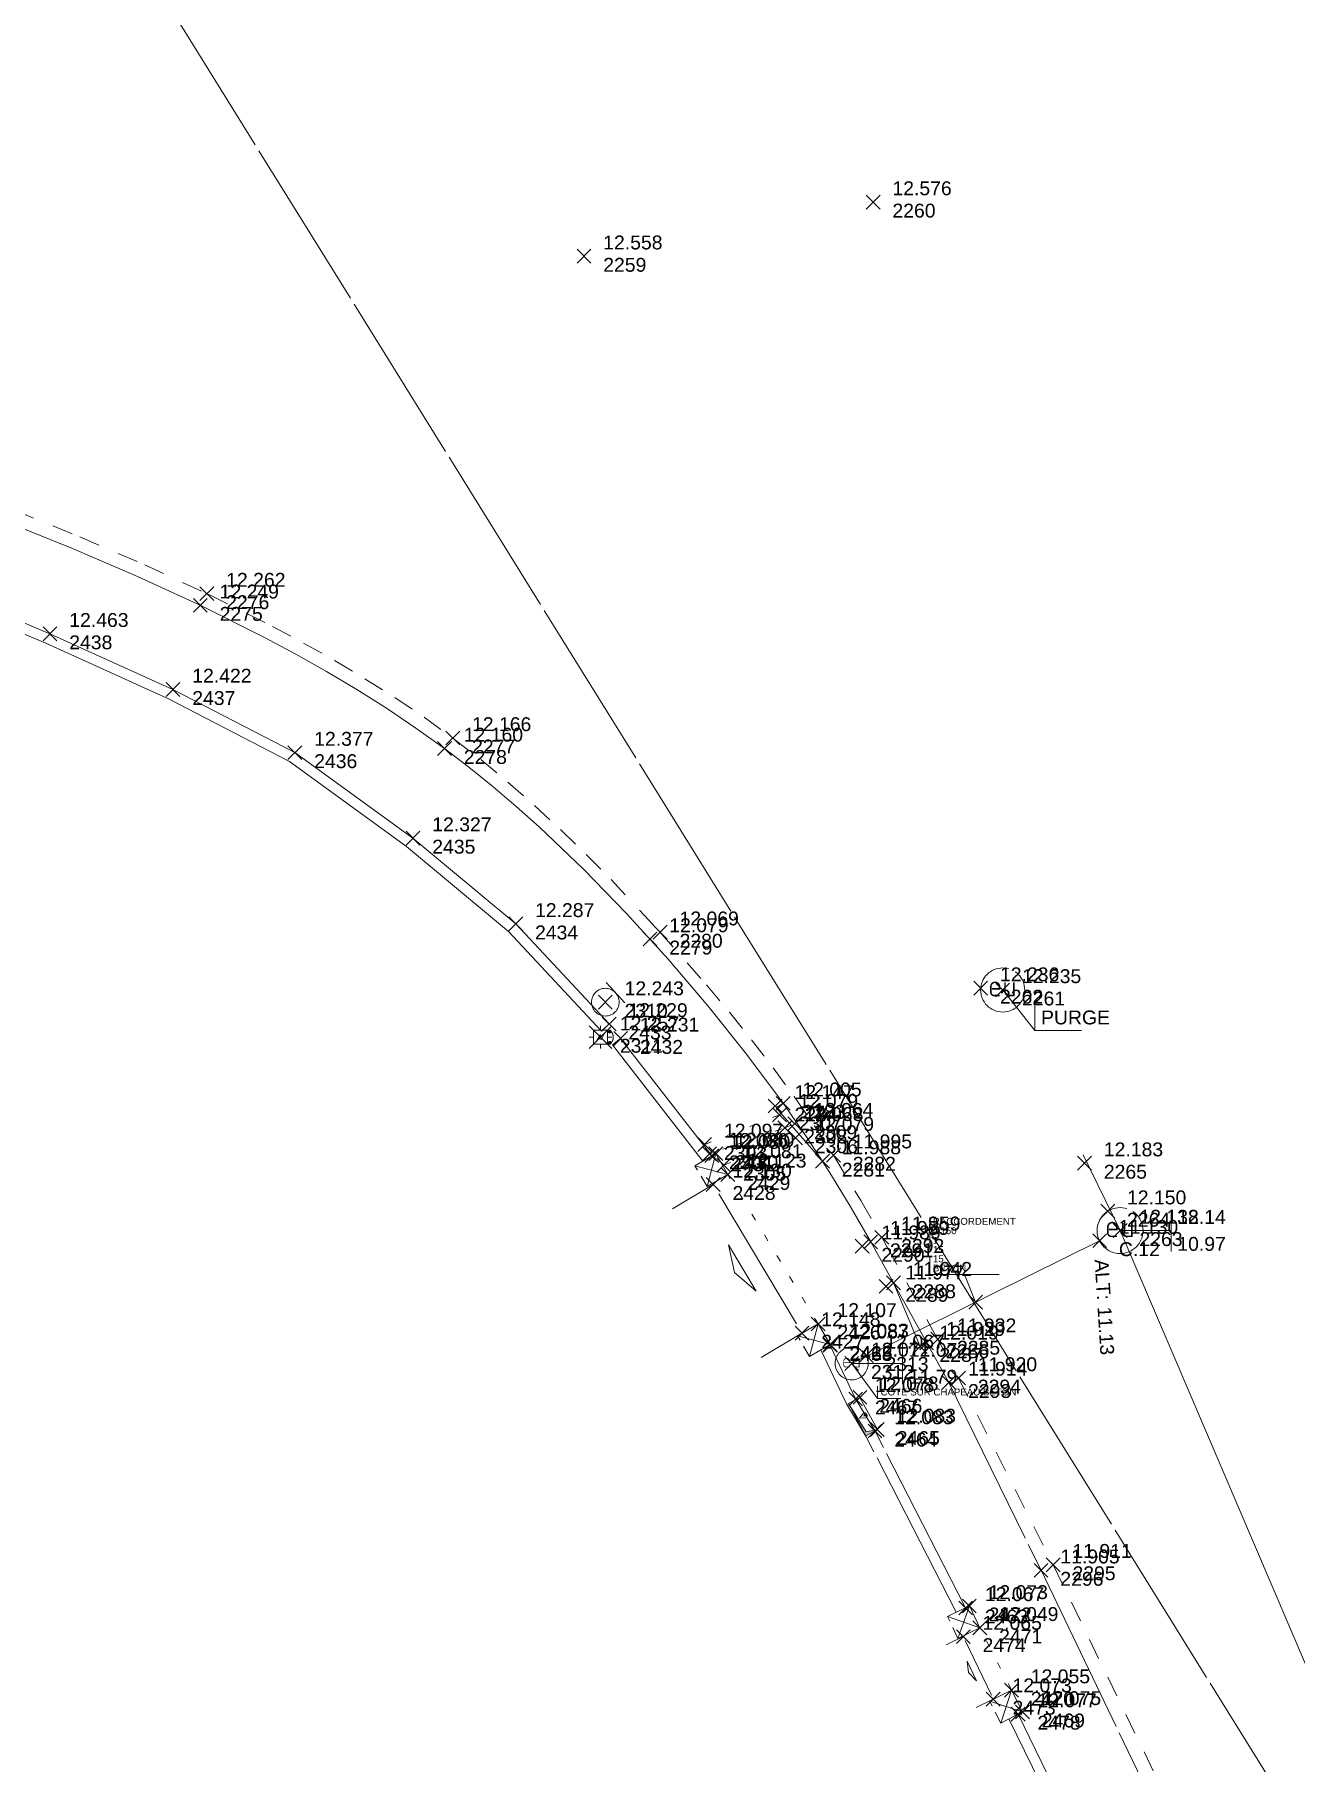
# Model space of a CAD drawing. Header units: metres. Extents: x 1224602 to 1224842, y 7187490 to 7187733.
# Drawn here: x 1224807.11 to 1224825.28, y 7187665.38 to 7187690.28 of the extents above; entities that cross this region are included whole.
import ezdxf
from ezdxf.enums import TextEntityAlignment as Align

# ---------------------------------------------------------------- set-up
doc = ezdxf.new("R2010")
doc.units = ezdxf.units.M
doc.header["$PDMODE"] = 3
doc.header["$PDSIZE"] = 0.1
for name, pattern in [('LL_0822', [2.5, 2.5, 0]), ('LL_0824', [0.35, 0.1, -0.25]), ('LL_0827', [0.2, 0.1, -0.1]), ('LL_0829', [0.6, 0.3, -0.3]), ('SL_1146', [2.5, 2.5, 0]), ('Socle_Continu', [2.5, 2.5, 0]), ('YL_2901', [2.5, 2.5, 0])]:
    doc.linetypes.add(name, pattern=pattern)
for name, color, linetype, lineweight in [('CLOTU_SCS', 212, 'Socle_Continu', 13), ('ELECT_SCS', 1, 'Socle_Continu', 13), ('GAZFL_SCS', 40, 'Socle_Continu', 13), ('SIGNV_SCS', 20, 'Socle_Continu', 13), ('SIGTA_SCI', 7, 'Socle_Continu', 13), ('SIGTM_SCI', 1, 'Socle_Continu', 13), ('SIGTO_SCI', 255, 'Socle_Continu', 13), ('VOIRI_SCS', 7, 'Socle_Continu', 13)]:
    doc.layers.add(name, color=color, linetype=linetype, lineweight=lineweight)
for name, color, linetype, lineweight, true_color in [('EAUUS_PSI', 7, 'Socle_Continu', 13, 0x7f3f00), ('EAUUS_SCI', 7, 'Socle_Continu', 13, 0x7f3f00), ('EAUUS_SCS', 7, 'Socle_Continu', 13, 0x7f3f00), ('EAUUS_SCT', 7, 'Socle_Continu', 13, 0x7f3f00), ('SIGTS_PSS', 7, 'Socle_Continu', 13, 0x9966cc)]:
    doc.layers.add(name, color=color, linetype=linetype, lineweight=lineweight, true_color=true_color)
doc.styles.add('Reseaux', font='arial.ttf')
doc.styles.get("Standard").update_dxf_attribs({"font": 'arial.ttf'})
doc.linetypes.add('CL_0181', pattern='A,3,-0.15,0.4,-0.381,["eu",Standard,S=0.254,R=0,X=-0.2,Y=-0.1],-0.381,0.4,-0.15', length=4.862)

# ---------------------------------------------------------------- blocks, each defined once
blk = doc.blocks.new('YP_1521')
at = {"layer": 'SIGTO_SCI', "color": 7, "linetype": 'Socle_Continu'}
blk.add_point((0, 0), dxfattribs=at)
at = {"layer": 'SIGTA_SCI', "linetype": 'Socle_Continu'}
blk.add_attdef('ALT', (0.278, 0.099), '', height=0.2, dxfattribs=at)
at = {"layer": 'SIGTA_SCI', "linetype": 'Socle_Continu', "flags": 9}
blk.add_attdef('CALQUE_ALT', (1.69, -1.18), '', height=0.2, dxfattribs=at)
at = {"layer": 'SIGTM_SCI', "linetype": 'Socle_Continu'}
blk.add_attdef('MAT', (0.278, -0.223), '', height=0.2, dxfattribs=at)
at = {"layer": 'SIGTM_SCI', "linetype": 'Socle_Continu', "flags": 9}
blk.add_attdef('CALQUE_MAT', (1.69, -1.501), '', height=0.2, dxfattribs=at)
at = {"layer": 'SIGTO_SCI', "linetype": 'Socle_Continu', "flags": 9}
for tag, p in [('ID', (1.69, 0.105)), ('NATURE', (1.69, -0.216)), ('FAMILLE', (1.69, -0.538)), ('CALQUE', (1.69, -0.859)), ('PCRS', (1.69, -1.823))]:
    blk.add_attdef(tag, p, '', height=0.2, dxfattribs=at)
blk = doc.blocks.new('CP_0161')
at = {"layer": 'EAUUS_SCS', "linetype": 'Socle_Continu', "const_width": 0.0333, "flags": 128}
for points in [[(-0.071, -0.125), (-0.195, -0.125, -0.405328), (-0.27, -0.05), (-0.27, 0.075, -0.999132), (-0.071, 0.075), (-0.071, 0.025), (-0.245, 0.025)], [(0.054, 0.175), (0.054, -0.038, 0.410802), (0.141, -0.125), (0.253, -0.125), (0.253, 0.175)]]:
    blk.add_lwpolyline(points, format="xyb", dxfattribs=at)
at = {"layer": 'EAUUS_SCS', "linetype": 'Socle_Continu'}
blk.add_circle((0, 0), 0.5, dxfattribs=at)
at = {"layer": 'EAUUS_SCS', "linetype": 'Socle_Continu', "flags": 9}
for tag, p in [('ID', (0.989, 0.577)), ('NATURE', (0.989, 0.255)), ('FAMILLE', (0.989, -0.066)), ('CALQUE', (0.989, -0.387)), ('PCRS', (0.989, -0.709)), ('TYPE', (0.989, -1.03))]:
    blk.add_attdef(tag, p, '', height=0.2, dxfattribs=at)
blk = doc.blocks.new('LP_0842')
at = {"layer": 'VOIRI_SCS', "linetype": 'Socle_Continu', "flags": 128}
blk.add_lwpolyline([(1, 0), (1, 0.5), (0, 0)], dxfattribs=at)
at = {"layer": 'VOIRI_SCS', "linetype": 'Socle_Continu', "flags": 9}
for tag, p in [('ID', (1.488, 0.614)), ('NATURE', (1.488, 0.292)), ('FAMILLE', (1.488, -0.029)), ('CALQUE', (1.488, -0.35)), ('PCRS', (1.488, -0.672))]:
    blk.add_attdef(tag, p, '', height=0.2, dxfattribs=at)
blk = doc.blocks.new('LP_0841')
at = {"layer": 'VOIRI_SCS', "linetype": 'Socle_Continu', "flags": 128}
blk.add_lwpolyline([(0, 0), (0, 0.5), (1, 0)], dxfattribs=at)
at = {"layer": 'VOIRI_SCS', "linetype": 'Socle_Continu', "flags": 9}
for tag, p in [('ID', (1.428, 0.548)), ('NATURE', (1.428, 0.227)), ('FAMILLE', (1.428, -0.095)), ('CALQUE', (1.428, -0.416)), ('PCRS', (1.428, -0.737))]:
    blk.add_attdef(tag, p, '', height=0.2, dxfattribs=at)
blk = doc.blocks.new('HP_0569')
at = {"layer": 'SIGNV_SCS', "linetype": 'Socle_Continu'}
blk.add_line((-0.2, -0.2), (0.2, -0.2), dxfattribs=at)
blk.add_circle((0, 0), 0.2, dxfattribs=at)
at = {"layer": 'SIGNV_SCS', "linetype": 'Socle_Continu', "flags": 9}
for tag, p in [('ID', (0.713, 0.595)), ('NATURE', (0.713, 0.273)), ('FAMILLE', (0.713, -0.048)), ('CALQUE', (0.713, -0.369)), ('PCRS', (0.713, -0.69))]:
    blk.add_attdef(tag, p, '', height=0.2, dxfattribs=at)
blk = doc.blocks.new('FP_0404')
at = {"layer": 'ELECT_SCS', "linetype": 'Socle_Continu'}
h = blk.add_hatch(color=91, dxfattribs=at)
edge = h.paths.add_edge_path()
edge.add_ellipse((0.264, 0.162), major_axis=(-0.0287, 0.0287), ratio=1, start_angle=-135, end_angle=45, ccw=False)
edge.add_ellipse((0.264, 0.162), major_axis=(-0.0287, 0.0287), ratio=1, start_angle=45, end_angle=225, ccw=False)
h = blk.add_hatch(color=91, dxfattribs=at)
edge = h.paths.add_edge_path()
edge.add_ellipse((0.264, -0.163), major_axis=(-0.0287, 0.0287), ratio=1, start_angle=-135, end_angle=45, ccw=False)
edge.add_ellipse((0.264, -0.163), major_axis=(-0.0287, 0.0287), ratio=1, start_angle=45, end_angle=225, ccw=False)
at = {"layer": 'ELECT_SCS', "color": 193, "linetype": 'Socle_Continu'}
for p, q in [((-0.325, 0.325), (-0.203, 0.203)), ((0, 0.203), (0, 0.325)), ((0.203, 0.203), (0.325, 0.325)), ((-0.203, 0), (-0.325, 0)), ((-0.203, -0.203), (-0.325, -0.325)), ((0, -0.203), (0, -0.325)), ((0.203, 0), (0.325, 0)), ((0.325, -0.325), (0.203, -0.203))]:
    blk.add_line(p, q, dxfattribs=at)
at = {"layer": 'ELECT_SCS', "color": 91, "linetype": 'Socle_Continu', "flags": 128}
blk.add_lwpolyline([(-0.203, -0.203), (0.203, -0.203), (0.203, 0.203), (-0.203, 0.203)], close=True, dxfattribs=at)
at = {"layer": 'ELECT_SCS', "linetype": 'Socle_Continu', "flags": 128}
blk.add_lwpolyline([(-0.119, -0.115), (-0.014, 0.066), (0.015, 0.019), (0.115, 0.117), (0.012, -0.071), (-0.016, -0.017), (-0.119, -0.115)], dxfattribs=at)
at = {"layer": 'ELECT_SCS', "color": 91, "linetype": 'Socle_Continu'}
for points in [[(0.305, 0.162, 0.098491), (0.302, 0.178, 0.098491), (0.293, 0.191, 0.098491), (0.28, 0.2, 0.098491), (0.264, 0.203, 0.098491), (0.249, 0.2, 0.098491), (0.235, 0.191, 0.098491), (0.227, 0.178, 0.098491), (0.223, 0.162, 0.098491)], [(0.223, 0.162, 0.098491), (0.227, 0.147, 0.098491), (0.235, 0.134, 0.098491), (0.249, 0.125, 0.098491), (0.264, 0.122, 0.098491), (0.28, 0.125, 0.098491), (0.293, 0.134, 0.098491), (0.302, 0.147, 0.098491), (0.305, 0.162, 0.098491)], [(0.305, -0.163, 0.081301), (0.347, -0.095, 0.098491), (0.366, 0, 0.098491), (0.347, 0.095, 0.081301), (0.305, 0.162, 0.098491)], [(0.305, -0.163, 0.098491), (0.302, -0.147, 0.098491), (0.293, -0.134, 0.098491), (0.28, -0.125, 0.098491), (0.264, -0.122, 0.098491), (0.249, -0.125, 0.098491), (0.235, -0.134, 0.098491), (0.227, -0.147, 0.098491), (0.223, -0.163, 0.098491)], [(0.223, -0.163, 0.098491), (0.227, -0.178, 0.098491), (0.235, -0.191, 0.098491), (0.249, -0.2, 0.098491), (0.264, -0.203, 0.098491), (0.28, -0.2, 0.098491), (0.293, -0.191, 0.098491), (0.302, -0.178, 0.098491), (0.305, -0.163, 0.098491)]]:
    blk.add_lwpolyline(points, format="xyb", dxfattribs=at)
at = {"layer": 'ELECT_SCS', "linetype": 'Socle_Continu', "flags": 9}
for tag, p in [('ID', (0.868, 0.47)), ('NATURE', (0.868, 0.148)), ('FAMILLE', (0.868, -0.173)), ('CALQUE', (0.868, -0.494)), ('PCRS', (0.868, -0.815))]:
    blk.add_attdef(tag, p, '', height=0.2, dxfattribs=at)
blk = doc.blocks.new('CP_0162')
at = {"layer": 'EAUUS_SCS', "linetype": 'Socle_Continu', "const_width": 0.025, "flags": 128}
for points in [[(-0.063, -0.111), (-0.174, -0.111, -0.405328), (-0.241, -0.045), (-0.241, 0.067, -0.999132), (-0.063, 0.067), (-0.063, 0.022), (-0.218, 0.022)], [(0.048, 0.155), (0.048, -0.034, 0.410802), (0.125, -0.111), (0.225, -0.111), (0.225, 0.155)]]:
    blk.add_lwpolyline(points, format="xyb", dxfattribs=at)
at = {"layer": 'EAUUS_SCS', "linetype": 'Socle_Continu'}
blk.add_circle((0, 0), 0.5, dxfattribs=at)
at = {"layer": 'EAUUS_SCS', "linetype": 'Socle_Continu', "flags": 9}
for tag, p in [('ID', (0.918, 0.522)), ('NATURE', (0.918, 0.2)), ('FAMILLE', (0.918, -0.121)), ('CALQUE', (0.918, -0.442)), ('PCRS', (0.918, -0.763))]:
    blk.add_attdef(tag, p, '', height=0.2, dxfattribs=at)
blk = doc.blocks.new('SP_1162')
at = {"layer": 'CLOTU_SCS', "linetype": 'Socle_Continu'}
for p, q in [((0, 0), (1, 1)), ((0, 1), (1, 0))]:
    blk.add_line(p, q, dxfattribs=at)
at = {"layer": 'CLOTU_SCS', "linetype": 'Socle_Continu', "flags": 128}
blk.add_lwpolyline([(1, 0), (0, 0), (0, 1), (1, 1)], close=True, dxfattribs=at)
at = {"layer": 'CLOTU_SCS', "linetype": 'Socle_Continu', "flags": 9}
for tag, p in [('NATURE', (1.089, -0.022)), ('ID', (1.089, 0.299)), ('CALQUE', (1.089, -0.665)), ('FAMILLE', (1.089, -0.344)), ('PCRS', (1.089, -0.986))]:
    blk.add_attdef(tag, p, '', height=0.2, dxfattribs=at)
blk = doc.blocks.new('SP_1161')
at = {"layer": 'CLOTU_SCS', "linetype": 'Socle_Continu'}
for p, q in [((0, 0), (0, 0.2745)), ((1, 0.2745), (1, 0)), ((0.5, 0.1545), (0.3438, 0.103)), ((0.3438, 0.103), (0.6563, 0.103)), ((0.6563, 0.103), (0.5, 0.1545)), ((0.0625, 0), (0.9375, 0))]:
    blk.add_line(p, q, dxfattribs=at)
at = {"layer": 'CLOTU_SCS', "linetype": 'Socle_Continu', "flags": 9}
for tag, p in [('ID', (1.3598, 0.3853)), ('NATURE', (1.3598, 0.0641)), ('FAMILLE', (1.3598, -0.2572)), ('CALQUE', (1.3598, -0.5785)), ('PCRS', (1.3598, -0.8998))]:
    blk.add_attdef(tag, p, '', height=0.2, dxfattribs=at)
blk = doc.blocks.new('JP_0703')
at = {"layer": 'GAZFL_SCS', "linetype": 'Socle_Continu'}
blk.add_hatch(color=256, dxfattribs=at).paths.add_polyline_path([(0, 0), (0, 0.359), (1, 0.359), (0.088, 0.3)])
h = blk.add_hatch(color=256, dxfattribs=at)
edge = h.paths.add_edge_path()
edge.add_line((0.505, 0.179), (0.471, 0.106))
edge.add_line((0.471, 0.106), (0.471, 0.096))
edge.add_ellipse((0.505, 0.099), major_axis=(-0.0336, 0), ratio=0.758629, start_angle=5.446, end_angle=174.554)
edge.add_line((0.538, 0.096), (0.538, 0.106))
edge.add_line((0.538, 0.106), (0.505, 0.179))
at = {"layer": 'GAZFL_SCS', "linetype": 'Socle_Continu', "flags": 128}
blk.add_lwpolyline([(0, 0.359), (0, 0), (1, 0), (1, 0.359)], close=True, dxfattribs=at)
at = {"layer": 'GAZFL_SCS', "linetype": 'Socle_Continu'}
blk.add_lwpolyline([(0, 0), (0, 0.359), (1, 0.359), (0.088, 0.3)], close=True, dxfattribs=at)
blk.add_lwpolyline([(0.578, 0.106), (0.578, 0.124), (0.505, 0.281), (0.432, 0.124), (0.432, 0.106, 0.066358), (0.436, 0.095, 0.1059), (0.452, 0.076, 0.086348), (0.476, 0.064, 0.076263), (0.505, 0.059, 0.076263), (0.534, 0.064, 0.086348), (0.557, 0.076, 0.1059), (0.574, 0.095, 0.066358)], format="xyb", close=True, dxfattribs=at)
at = {"layer": 'GAZFL_SCS', "linetype": 'Socle_Continu', "flags": 9}
for tag, p in [('NATURE', (1.013, 0.374)), ('ID', (1.013, 0.696)), ('FAMILLE', (1.013, 0.053)), ('CALQUE', (1.013, -0.268)), ('PCRS', (1.013, -0.589))]:
    blk.add_attdef(tag, p, '', height=0.2, dxfattribs=at)
blk = doc.blocks.new('*U45')
at = {"layer": 'EAUUS_SCI', "linetype": 'Socle_Continu'}
blk.add_line((0.465, -0.584), (0, 0), dxfattribs=at)
at = {"layer": 'EAUUS_SCI', "linetype": 'Socle_Continu', "flags": 128}
blk.add_lwpolyline([(1.138, -0.584), (0.465, -0.584), (0.465, -0.227)], dxfattribs=at)
at = {"layer": 'EAUUS_SCI', "linetype": 'Socle_Continu'}
blk.add_point((0, 0), dxfattribs=at)
at = {"layer": 'EAUUS_SCI', "linetype": 'Socle_Continu', "flags": 9}
for tag, p in [('ID', (1.967, 0.144)), ('NATURE', (1.967, -0.177)), ('FAMILLE', (1.967, -0.499)), ('CALQUE', (1.967, -0.82)), ('PCRS', (1.967, -1.141))]:
    blk.add_attdef(tag, p, '', height=0.2, dxfattribs=at)
at = {"layer": 'EAUUS_SCI', "linetype": 'Socle_Continu'}
blk.add_attdef('TXT', (0.554, -0.496), '', height=0.2, dxfattribs=at)
blk = doc.blocks.new('CP_0169')
at = {"layer": 'EAUUS_SCI', "linetype": 'Socle_Continu'}
blk.add_point((0, 0), dxfattribs=at)
at = {"layer": 'EAUUS_SCI', "linetype": 'Socle_Continu', "insert": (0.268, 0.01), "char_height": 0.2, "attachment_point": 4}
blk.add_mtext_dynamic_manual_height_columns('\\pxql;ALT:', width=0.46273, gutter_width=1, heights=[0], dxfattribs=at)
at = {"layer": 'EAUUS_SCI', "linetype": 'Socle_Continu', "style": 'Reseaux', "flags": 9}
for tag, p in [('ID', (2.066, 0.187)), ('NATURE', (2.066, -0.134))]:
    blk.add_attdef(tag, p, '', height=0.2, dxfattribs=at)
at = {"layer": 'EAUUS_SCI', "linetype": 'Socle_Continu'}
blk.add_attdef('ALT', text='', height=0.2, dxfattribs=at).set_placement((0.952, 0.01), align=Align.MIDDLE_LEFT)
at = {"layer": 'EAUUS_SCI', "linetype": 'Socle_Continu', "flags": 9}
for tag, p in [('FAMILLE', (2.066, -0.456)), ('CALQUE', (2.066, -0.777)), ('TYPE', (2.066, -1.098))]:
    blk.add_attdef(tag, p, '', height=0.2, dxfattribs=at)
blk = doc.blocks.new('CP_2101')
at = {"layer": 'EAUUS_PSI', "linetype": 'Socle_Continu'}
blk.add_line((0.733, 0), (0, 0), dxfattribs=at)
at = {"layer": 'EAUUS_PSI', "linetype": 'Socle_Continu', "flags": 128}
blk.add_lwpolyline([(0.733, -0.3), (0.733, 0.3)], dxfattribs=at)
at = {"layer": 'EAUUS_PSI', "linetype": 'Socle_Continu'}
blk.add_point((0, 0), dxfattribs=at)
at = {"layer": 'EAUUS_PSI', "linetype": 'Socle_Continu', "style": 'Reseaux', "flags": 9}
for tag, p in [('ID', (2.525, 0.541)), ('NATURE', (2.525, 0.22))]:
    blk.add_attdef(tag, p, '', height=0.2, dxfattribs=at)
at = {"layer": 'EAUUS_PSI', "linetype": 'Socle_Continu'}
for tag, p in [('TAMPON', (0.824, 0.196)), ('RADIER', (0.824, -0.192))]:
    blk.add_attdef(tag, text='', height=0.2, dxfattribs=at).set_placement(p, align=Align.MIDDLE_LEFT)
at = {"layer": 'EAUUS_PSI', "linetype": 'Socle_Continu', "flags": 9}
for tag, p in [('FAMILLE', (2.525, -0.101)), ('CALQUE', (2.525, -0.423))]:
    blk.add_attdef(tag, p, '', height=0.2, dxfattribs=at)
blk = doc.blocks.new('*U97')
at = {"layer": 'EAUUS_SCI', "linetype": 'Socle_Continu'}
blk.add_line((-0.32, 0.795), (0, 0), dxfattribs=at)
at = {"layer": 'EAUUS_SCI', "linetype": 'Socle_Continu', "flags": 128}
blk.add_lwpolyline([(0.68, 0.795), (-1.32, 0.795), (-1.32, 2.434)], dxfattribs=at)
at = {"layer": 'EAUUS_SCI', "linetype": 'Socle_Continu'}
blk.add_point((0, 0), dxfattribs=at)
for tag, p in [('TYPE', (-1.232, 2.228)), ('DIAM', (-1.232, 1.958)), ('NBR', (-1.232, 1.68)), ('LARG', (-1.232, 1.414)), ('HAUT', (-1.232, 1.148)), ('MATER', (-1.232, 0.882))]:
    blk.add_attdef(tag, p, '', height=0.2, dxfattribs=at)
at = {"layer": 'EAUUS_SCI', "linetype": 'Socle_Continu', "flags": 9}
for tag, p in [('ID', (2.47, 1.418)), ('NATURE', (2.47, 1.097)), ('CALQUE', (2.47, 0.454)), ('FAMILLE', (2.47, 0.776))]:
    blk.add_attdef(tag, p, '', height=0.2, dxfattribs=at)
blk = doc.blocks.new('*U92')
at = {"layer": 'EAUUS_SCI', "linetype": 'Socle_Continu'}
blk.add_line((0.747, -1.011), (0, 0), dxfattribs=at)
at = {"layer": 'EAUUS_SCI', "linetype": 'Socle_Continu', "flags": 128}
blk.add_lwpolyline([(1.42, -1.011), (0.747, -1.011), (0.747, -0.654)], dxfattribs=at)
at = {"layer": 'EAUUS_SCI', "linetype": 'Socle_Continu'}
blk.add_point((0, 0), dxfattribs=at)
at = {"layer": 'EAUUS_SCI', "linetype": 'Socle_Continu', "flags": 9}
for tag, p in [('NATURE', (1.967, -0.177)), ('ID', (1.967, 0.144)), ('FAMILLE', (1.967, -0.499)), ('CALQUE', (1.967, -0.82)), ('PCRS', (1.967, -1.141))]:
    blk.add_attdef(tag, p, '', height=0.2, dxfattribs=at)
at = {"layer": 'EAUUS_SCI', "linetype": 'Socle_Continu'}
blk.add_attdef('TXT', (0.836, -0.923), '', height=0.2, dxfattribs=at)

msp = doc.modelspace()

# ---------------------------------------------------------------- linework, layer by layer
at = {"layer": 'CLOTU_SCS', "linetype": 'SL_1146'}
for points in [[(1224815.39, 7187676.023, 12.229), (1224814.044, 7187677.465, 12.287), (1224812.563, 7187678.701, 12.327), (1224810.861, 7187679.934, 12.377), (1224809.104, 7187680.844, 12.422), (1224807.331, 7187681.647, 12.463), (1224805.498, 7187682.419, 12.497), (1224803.632, 7187683.108, 12.54)], [(1224815.39, 7187676.023, 12.229), (1224815.28, 7187675.92, 12.254), (1224813.941, 7187677.356, 12.291), (1224812.471, 7187678.583, 12.33), (1224810.782, 7187679.806, 12.376), (1224809.039, 7187680.709, 12.422), (1224807.271, 7187681.51, 12.465), (1224805.443, 7187682.28, 12.516), (1224803.579, 7187682.967, 12.561)], [(1224816.74, 7187674.044, 12.127), (1224815.438, 7187675.723, 12.24), (1224815.556, 7187675.815, 12.231)], [(1224816.869, 7187674.124, 12.08), (1224815.556, 7187675.815, 12.231)], [(1224820.391, 7187667.543, 12.067), (1224819.091, 7187670.082, 12.103), (1224818.811, 7187670.547, 12.116), (1224818.44, 7187671.324, 12.117)], [(1224820.528, 7187667.605, 12.067), (1224819.222, 7187670.155, 12.083), (1224818.943, 7187670.618, 12.078), (1224818.575, 7187671.39, 12.087), (1224818.57, 7187671.4, 12.086)], [(1224825.233, 7187657.556, 11.989), (1224823.637, 7187660.812, 12.039), (1224821.906, 7187664.463, 12.063), (1224821.152, 7187666.006, 12.074)], [(1224825.37, 7187657.618, 12.005), (1224823.773, 7187660.877, 12.039), (1224822.041, 7187664.528, 12.077), (1224821.286, 7187666.074, 12.077)]]:
    msp.add_polyline3d(points, dxfattribs=at)
at = {"layer": 'EAUUS_SCT', "linetype": 'CL_0181'}
for points in [[(1224822.755, 7187673.045, 10.97), (1224822.222, 7187674.138, 10.97)], [(1224818.886, 7187671.13, 11.79), (1224822.459, 7187672.899, 11.13)], [(1224822.755, 7187673.045, 10.97), (1224837.324, 7187638.945, 10.44)]]:
    msp.add_polyline3d(points, dxfattribs=at)
at = {"layer": 'SIGTS_PSS', "linetype": 'YL_2901'}
msp.add_polyline3d([(1224718.643, 7187594.665, 11.273), (1224724.194, 7187641.786, 11.605), (1224743.464, 7187686.347, 12.019), (1224774.759, 7187705.496, 12.369), (1224807.6, 7187693.028, 12.688), (1224838.124, 7187643.847, 11.839), (1224818.746, 7187610.542, 11.62), (1224772.174, 7187599.12, 11.427)], close=True, dxfattribs=at)
at = {"layer": 'VOIRI_SCS', "linetype": 'LL_0829'}
msp.add_polyline3d([(1224806.817, 7187683.428, 12.319), (1224807.761, 7187683.045, 12.301), (1224808.696, 7187682.64, 12.282), (1224809.623, 7187682.212, 12.261), (1224810.537, 7187681.754, 12.241), (1224810.987, 7187681.513, 12.23), (1224811.432, 7187681.262, 12.219), (1224811.871, 7187681, 12.206), (1224812.301, 7187680.728, 12.194), (1224812.723, 7187680.443, 12.18), (1224813.136, 7187680.145, 12.166), (1224813.539, 7187679.833, 12.156), (1224813.932, 7187679.508, 12.145), (1224814.315, 7187679.171, 12.134), (1224814.69, 7187678.824, 12.122), (1224815.057, 7187678.468, 12.109), (1224815.417, 7187678.104, 12.096), (1224816.117, 7187677.355, 12.069), (1224816.794, 7187676.586, 12.055), (1224817.123, 7187676.194, 12.047), (1224817.443, 7187675.795, 12.038), (1224817.754, 7187675.39, 12.029), (1224818.055, 7187674.978, 12.018), (1224818.345, 7187674.559, 12.007), (1224818.623, 7187674.131, 11.995), (1224819.017, 7187673.479, 11.976), (1224819.394, 7187672.817, 11.945), (1224820.126, 7187671.479, 11.932), (1224820.426, 7187670.919, 11.92), (1224821.79, 7187668.228, 11.911), (1224823.547, 7187664.606, 11.934)], dxfattribs=at)
at = {"layer": 'VOIRI_SCS', "linetype": 'LL_0822'}
msp.add_polyline3d([(1224806.716, 7187683.256, 12.338), (1224807.657, 7187682.876, 12.317), (1224808.591, 7187682.475, 12.3), (1224809.514, 7187682.049, 12.251), (1224810.425, 7187681.594, 12.253), (1224810.873, 7187681.354, 12.239), (1224811.317, 7187681.104, 12.226), (1224811.754, 7187680.844, 12.214), (1224812.183, 7187680.573, 12.205), (1224812.604, 7187680.289, 12.197), (1224813.017, 7187679.994, 12.16), (1224813.369, 7187679.725, 12.175), (1224813.713, 7187679.446, 12.16), (1224814.05, 7187679.159, 12.147), (1224814.381, 7187678.864, 12.135), (1224815.024, 7187678.251, 12.115), (1224815.642, 7187677.613, 12.1), (1224816.239, 7187676.956, 12.092), (1224816.815, 7187676.282, 12.103), (1224817.369, 7187675.59, 12.042), (1224817.897, 7187674.879, 12.005), (1224818.235, 7187674.394, 12.048), (1224818.558, 7187673.899, 11.984), (1224818.865, 7187673.395, 11.972), (1224819.16, 7187672.883, 11.959), (1224819.488, 7187672.293, 11.942), (1224819.967, 7187671.428, 11.929), (1224820.285, 7187670.855, 11.914), (1224821.615, 7187668.148, 11.905), (1224823.356, 7187664.533, 11.913)], dxfattribs=at)
at = {"layer": 'VOIRI_SCS', "linetype": 'LL_0824'}
for points in [[(1224816.767, 7187674.286, 12.097), (1224817.846, 7187674.714, 12.079)], [(1224817.044, 7187673.988, 12.081), (1224818.076, 7187674.383, 12.079)], [(1224818.403, 7187671.699, 12.107), (1224817.102, 7187673.854, 12.123)], [(1224821.189, 7187666.42, 12.055), (1224820.733, 7187667.318, 12.049)]]:
    msp.add_polyline3d(points, dxfattribs=at)
at = {"layer": 'VOIRI_SCS', "linetype": 'LL_0827'}
msp.add_polyline3d([(1224816.838, 7187674.151, 12.086), (1224817.923, 7187674.525, 12.068), (1224818.065, 7187674.585, 12.064)], dxfattribs=at)

# ---------------------------------------------------------------- block references
at = {"layer": 'CLOTU_SCS', "color": 6, "linetype": 'Socle_Continu'}
for p, xscale, yscale, rotation in [((1224817.102, 7187673.854, 12.123), 0.3471715993932209, 0.3471715993932209, 120.2595496776688), ((1224818.576, 7187671.403, 12.083), 0.3430756184338467, 0.3430756184338467, 120.3839599493907), ((1224820.733, 7187667.318, 12.049), 0.3500678860583541, 0.3500678860583541, 115.5975781171468), ((1224821.348, 7187666.106, 12.075), 0.3529842475272724, 0.3529842475272724, 116.9155949024955)]:
    msp.add_blockref('SP_1162', p, dxfattribs=dict(at, xscale=xscale, yscale=yscale, rotation=rotation))
at = {"layer": 'CLOTU_SCS', "linetype": 'Socle_Continu'}
for p, xscale, yscale, rotation in [((1224818.169, 7187671.566, 12.148), 2.496920573271527, 2.496920573271527, 120.8265480374758), ((1224820.926, 7187666.29, 12.073), 1.000046134070954, 1.000046134070954, 115.6046579169172)]:
    msp.add_blockref('SP_1161', p, dxfattribs=dict(at, xscale=xscale, yscale=yscale, rotation=rotation))
at = {"layer": 'EAUUS_PSI', "linetype": 'Socle_Continu'}
ref = msp.add_blockref('CP_2101', (1224822.755, 7187673.045, 12.138), dxfattribs=at)
ref.add_attrib('TAMPON', '12.14', dxfattribs={"linetype": 'Socle_Continu', "height": 0.2}).set_placement((1224823.579, 7187673.241), align=Align.MIDDLE_LEFT)
ref.add_attrib('RADIER', '10.97', dxfattribs={"linetype": 'Socle_Continu', "height": 0.2}).set_placement((1224823.579, 7187672.853), align=Align.MIDDLE_LEFT)
ref = msp.add_blockref('CP_2101', (1224818.886, 7187671.13, 12.071), dxfattribs=at)
ref.add_attrib('TAMPON', '12.07', dxfattribs={"linetype": 'Socle_Continu', "height": 0.2}).set_placement((1224819.709, 7187671.326), align=Align.MIDDLE_LEFT)
ref.add_attrib('RADIER', '11.79', dxfattribs={"linetype": 'Socle_Continu', "height": 0.2}).set_placement((1224819.709, 7187670.938), align=Align.MIDDLE_LEFT)
at = {"layer": 'EAUUS_SCI', "linetype": 'Socle_Continu'}
ref = msp.add_blockref('*U45', (1224821.062, 7187676.513, 12.235), dxfattribs=at)
ref.add_attrib('TXT', 'PURGE', (1224821.615, 7187676.017), dxfattribs={"linetype": 'Socle_Continu', "height": 0.2})
at = {"layer": 'EAUUS_SCI', "linetype": 'Socle_Continu', "xscale": 0.5, "yscale": 0.5, "zscale": 0.5}
msp.add_blockref('*U97', (1224820.672, 7187672.014), dxfattribs=at).add_auto_attribs({'TYPE': 'RACCORDEMENT', 'DIAM': 'Ø150', 'NBR': '1', 'LARG': '15', 'HAUT': '15', 'MATER': 'BETON'})
at = {"layer": 'EAUUS_SCI', "linetype": 'Socle_Continu'}
ref = msp.add_blockref('CP_0169', (1224822.459, 7187672.899, 11.13), dxfattribs=dict(at, rotation=273.5820292543356))
ref.add_attrib('ALT', '11.13', dxfattribs={"linetype": 'Socle_Continu', "height": 0.2, "rotation": 273.582}).set_placement((1224822.528, 7187671.949), align=Align.MIDDLE_LEFT)
ref = msp.add_blockref('*U92', (1224818.886, 7187671.13, 12.071), dxfattribs=dict(at, xscale=0.5, yscale=0.5, zscale=0.5))
ref.add_attrib('TXT', 'COTE SUR CHAPEAU BETON', (1224819.303, 7187670.668), dxfattribs={"linetype": 'Socle_Continu', "height": 0.1})
at = {"layer": 'EAUUS_SCS', "linetype": 'Socle_Continu'}
for name, p, xscale, yscale in [('CP_0161', (1224821.062, 7187676.513, 12.235), 0.63608243795369, 0.63608243795369), ('CP_0161', (1224822.755, 7187673.045, 12.138), 0.6615562314236237, 0.6615562314236237), ('CP_0162', (1224818.886, 7187671.13, 12.071), 0.4762931564455203, 0.4762931564455203)]:
    msp.add_blockref(name, p, dxfattribs=dict(at, xscale=xscale, yscale=yscale))
at = {"layer": 'ELECT_SCS', "linetype": 'Socle_Continu', "xscale": 0.5, "yscale": 0.5}
msp.add_blockref('FP_0404', (1224815.267, 7187675.832, 12.257), dxfattribs=at)
at = {"layer": 'GAZFL_SCS', "linetype": 'Socle_Continu', "xscale": 0.5271072086527966, "yscale": 0.5271072086527966, "rotation": 118.3757892600911}
msp.add_blockref('JP_0703', (1224819.256, 7187670.177, 12.083), dxfattribs=at)
at = {"layer": 'SIGNV_SCS', "linetype": 'Socle_Continu', "rotation": 133.0020206290341}
msp.add_blockref('HP_0569', (1224815.335, 7187676.337, 12.243), dxfattribs=at)
at = {"layer": 'SIGTO_SCI', "linetype": 'Socle_Continu'}
for p, values in [((1224819.195, 7187687.87, 12.576), {'ALT': '12.576', 'MAT': '2260'}), ((1224815.027, 7187687.089, 12.558), {'ALT': '12.558', 'MAT': '2259'}), ((1224809.498, 7187682.057, 12.249), {'ALT': '12.249', 'MAT': '2275'}), ((1224809.593, 7187682.226, 12.262), {'ALT': '12.262', 'MAT': '2276'}), ((1224807.331, 7187681.647, 12.463), {'ALT': '12.463', 'MAT': '2438'}), ((1224809.104, 7187680.844, 12.422), {'ALT': '12.422', 'MAT': '2437'}), ((1224813.017, 7187679.994, 12.16), {'ALT': '12.160', 'MAT': '2278'}), ((1224813.136, 7187680.145, 12.166), {'ALT': '12.166', 'MAT': '2277'}), ((1224810.861, 7187679.934, 12.377), {'ALT': '12.377', 'MAT': '2436'}), ((1224812.563, 7187678.701, 12.327), {'ALT': '12.327', 'MAT': '2435'}), ((1224814.044, 7187677.465, 12.287), {'ALT': '12.287', 'MAT': '2434'}), ((1224815.979, 7187677.247, 12.079), {'ALT': '12.079', 'MAT': '2279'}), ((1224816.127, 7187677.345, 12.069), {'ALT': '12.069', 'MAT': '2280'}), ((1224820.745, 7187676.539, 12.236), {'ALT': '12.236', 'MAT': '2262'}), ((1224821.062, 7187676.513, 12.235), {'ALT': '12.235', 'MAT': '2261'}), ((1224815.335, 7187676.337, 12.243), {'ALT': '12.243', 'MAT': '2310'}), ((1224815.39, 7187676.023, 12.229), {'ALT': '12.229', 'MAT': '2433'}), ((1224815.267, 7187675.832, 12.257), {'ALT': '12.257', 'MAT': '2311'}), ((1224815.556, 7187675.815, 12.231), {'ALT': '12.231', 'MAT': '2432'}), ((1224817.784, 7187674.841, 12.147), {'ALT': '12.147', 'MAT': '2284'}), ((1224817.897, 7187674.879, 12.005), {'ALT': '12.005', 'MAT': '2283'}), ((1224817.846, 7187674.714, 12.079), {'ALT': '12.079', 'MAT': '2307'}), ((1224817.923, 7187674.525, 12.068), {'ALT': '12.068', 'MAT': '2308'}), ((1224818.065, 7187674.585, 12.064), {'ALT': '12.064', 'MAT': '2309'}), ((1224816.767, 7187674.286, 12.097), {'ALT': '12.097', 'MAT': '2303'}), ((1224818.076, 7187674.383, 12.079), {'ALT': '12.079', 'MAT': '2306'}), ((1224816.838, 7187674.151, 12.086), {'ALT': '12.086', 'MAT': '2304'}), ((1224816.869, 7187674.124, 12.08), {'ALT': '12.080', 'MAT': '2431'}), ((1224816.927, 7187674.154, 12.08), {'ALT': '12.080', 'MAT': '2430'}), ((1224818.465, 7187674.046, 11.988), {'ALT': '11.988', 'MAT': '2281'}), ((1224818.623, 7187674.131, 11.995), {'ALT': '11.995', 'MAT': '2282'}), ((1224822.242, 7187674.016, 12.183), {'ALT': '12.183', 'MAT': '2265'}), ((1224817.044, 7187673.988, 12.081), {'ALT': '12.081', 'MAT': '2305'}), ((1224817.102, 7187673.854, 12.123), {'ALT': '12.123', 'MAT': '2429'}), ((1224816.89, 7187673.71, 12.13), {'ALT': '12.130', 'MAT': '2428'}), ((1224822.576, 7187673.324, 12.15), {'ALT': '12.150', 'MAT': '2264'}), ((1224822.755, 7187673.045, 12.138), {'ALT': '12.138', 'MAT': '2263'}), ((1224819.037, 7187672.819, 11.989), {'ALT': '11.989', 'MAT': '2290'}), ((1224819.16, 7187672.883, 11.959), {'ALT': '11.959', 'MAT': '2291'}), ((1224819.321, 7187672.947, 11.959), {'ALT': '11.959', 'MAT': '2292'}), ((1224822.459, 7187672.899, 11.13), {'ALT': '11.130', 'MAT': 'C.12'}), ((1224819.488, 7187672.293, 11.942), {'ALT': '11.942', 'MAT': '2288'}), ((1224819.381, 7187672.242, 11.977), {'ALT': '11.977', 'MAT': '2289'}), ((1224818.169, 7187671.566, 12.148), {'ALT': '12.148', 'MAT': '2427'}), ((1224818.403, 7187671.699, 12.107), {'ALT': '12.107', 'MAT': '2426'}), ((1224818.575, 7187671.39, 12.087), {'ALT': '12.087', 'MAT': '2468'}), ((1224818.576, 7187671.403, 12.083), {'ALT': '12.083', 'MAT': '2425'}), ((1224819.872, 7187671.375, 12.019), {'ALT': '12.019', 'MAT': '2287'}), ((1224819.967, 7187671.428, 11.929), {'ALT': '11.929', 'MAT': '2286'}), ((1224820.126, 7187671.479, 11.932), {'ALT': '11.932', 'MAT': '2285'}), ((1224818.886, 7187671.13, 12.071), {'ALT': '12.071', 'MAT': '2312'}), ((1224819.094, 7187671.245, 12.067), {'ALT': '12.067', 'MAT': '2313'}), ((1224820.285, 7187670.855, 11.914), {'ALT': '11.914', 'MAT': '2293'}), ((1224820.426, 7187670.919, 11.92), {'ALT': '11.920', 'MAT': '2294'}), ((1224818.943, 7187670.618, 12.078), {'ALT': '12.078', 'MAT': '2467'}), ((1224819.005, 7187670.641, 12.078), {'ALT': '12.078', 'MAT': '2466'}), ((1224819.222, 7187670.155, 12.083), {'ALT': '12.083', 'MAT': '2464'}), ((1224819.256, 7187670.177, 12.083), {'ALT': '12.083', 'MAT': '2465'}), ((1224821.615, 7187668.148, 11.905), {'ALT': '11.905', 'MAT': '2296'}), ((1224821.79, 7187668.228, 11.911), {'ALT': '11.911', 'MAT': '2295'}), ((1224820.528, 7187667.605, 12.067), {'ALT': '12.067', 'MAT': '2463'}), ((1224820.581, 7187667.634, 12.073), {'ALT': '12.073', 'MAT': '2472'}), ((1224820.733, 7187667.318, 12.049), {'ALT': '12.049', 'MAT': '2471'}), ((1224820.494, 7187667.192, 12.065), {'ALT': '12.065', 'MAT': '2474'}), ((1224820.926, 7187666.29, 12.073), {'ALT': '12.073', 'MAT': '2473'}), ((1224821.189, 7187666.42, 12.055), {'ALT': '12.055', 'MAT': '2470'}), ((1224821.286, 7187666.074, 12.077), {'ALT': '12.077', 'MAT': '2478'}), ((1224821.348, 7187666.106, 12.075), {'ALT': '12.075', 'MAT': '2469'})]:
    msp.add_blockref('YP_1521', p, dxfattribs=at).add_auto_attribs(values)
at = {"layer": 'VOIRI_SCS', "linetype": 'Socle_Continu'}
for name, p, xscale, yscale, zscale, rotation in [('LP_0842', (1224818.465, 7187674.046, 11.988), 1.0082, 0.2383081125454903, 2.000000007645632, 124.2454827029575), ('LP_0841', (1224819.967, 7187671.428, 11.929), 0.9882, 0.2173874088866987, 1.828621599548949, 118.9644022998223)]:
    msp.add_blockref(name, p, dxfattribs=dict(at, xscale=xscale, yscale=yscale, zscale=zscale, rotation=rotation))

doc.saveas('drawing.dxf')
